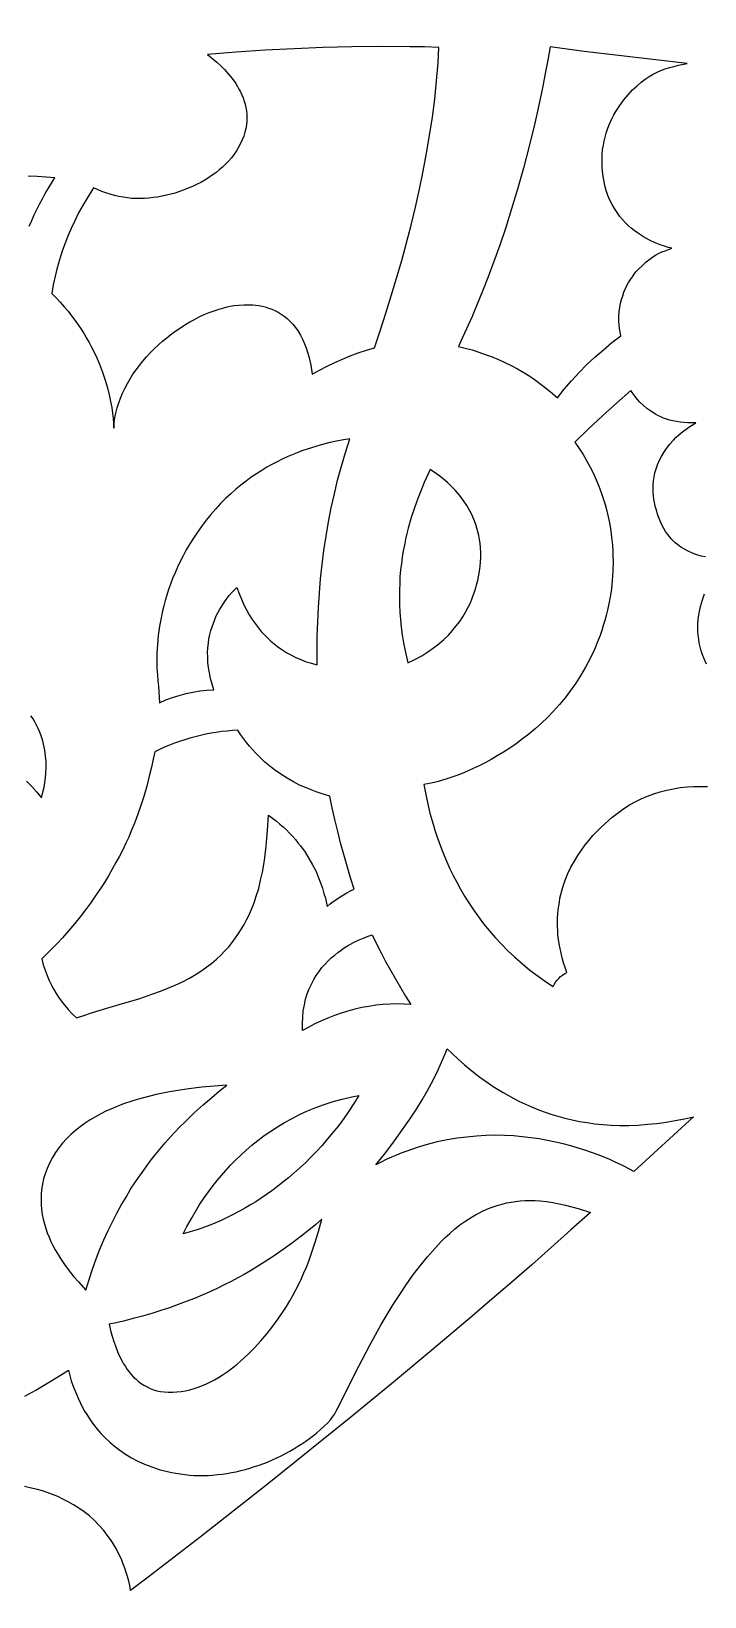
# Model space of a CAD drawing. Extents: x -570 to 570, y -570 to 570.
# Drawn here: x 283.7 to 327.7, y -382.6 to -280.2 of the extents above; entities that cross this region are included whole.
import ezdxf

# ---------------------------------------------------------------- set-up
doc = ezdxf.new("R2010")
doc.units = 0
doc.layers.add('LAYER_1', color=18, linetype='CONTINUOUS')
doc.layers.add('LAYER_2', color=174, linetype='CONTINUOUS')

msp = doc.modelspace()

# ---------------------------------------------------------------- linework, layer by layer
at = {"layer": 'LAYER_1'}
for points in [[(310.36, -281.27), (309.42, -281.24), (308.47, -281.23), (306.58, -281.22), (304.68, -281.24), (302.79, -281.28), (300.9, -281.36), (299, -281.46), (297.11, -281.58), (295.23, -281.73), (295.61, -282.04), (295.84, -282.24), (296.08, -282.46), (296.34, -282.72), (296.59, -283), (296.84, -283.31), (297.08, -283.64), (297.19, -283.82), (297.29, -284), (297.39, -284.18), (297.48, -284.38), (297.56, -284.57), (297.63, -284.78), (297.69, -284.99), (297.74, -285.2), (297.78, -285.42), (297.8, -285.64), (297.81, -285.87), (297.8, -286.1), (297.78, -286.33), (297.74, -286.57), (297.68, -286.82), (297.61, -287.07), (297.51, -287.32), (297.4, -287.56), (297.27, -287.8), (297.13, -288.03), (296.97, -288.26), (296.8, -288.48), (296.62, -288.69), (296.43, -288.89), (296.22, -289.09), (296, -289.28), (295.78, -289.46), (295.54, -289.63), (295.3, -289.79), (295.05, -289.95), (294.79, -290.1), (294.52, -290.23), (294.25, -290.36), (293.98, -290.48), (293.7, -290.59), (293.41, -290.7), (293.13, -290.79), (292.84, -290.87), (292.55, -290.94), (292.26, -291), (291.97, -291.05), (291.68, -291.09), (291.39, -291.12), (291.11, -291.14), (290.82, -291.15), (290.54, -291.15), (290.27, -291.14), (290, -291.11), (289.71, -291.07), (289.43, -291.01), (289.15, -290.95), (288.87, -290.87), (288.59, -290.78), (288.32, -290.68), (288.05, -290.57), (287.78, -290.46), (287.43, -291.01), (287.11, -291.56), (286.81, -292.09), (286.55, -292.61), (286.32, -293.11), (286.11, -293.6), (285.92, -294.07), (285.76, -294.52), (285.62, -294.95), (285.5, -295.37), (285.39, -295.76), (285.3, -296.13), (285.15, -296.79), (285.05, -297.35), (285.34, -297.64), (285.61, -297.93), (285.87, -298.22), (286.12, -298.52), (286.35, -298.81), (286.57, -299.11), (286.78, -299.4), (286.97, -299.7), (287.16, -299.99), (287.33, -300.28), (287.5, -300.57), (287.65, -300.86), (287.93, -301.42), (288.17, -301.97), (288.37, -302.51), (288.55, -303.02), (288.69, -303.52), (288.81, -303.98), (288.9, -304.42), (288.97, -304.82), (289.02, -305.19), (289.06, -305.53), (289.08, -305.84), (289.1, -306.16), (289.13, -305.83), (289.18, -305.49), (289.25, -305.17), (289.33, -304.84), (289.43, -304.51), (289.55, -304.19), (289.68, -303.87), (289.83, -303.56), (290, -303.25), (290.17, -302.94), (290.36, -302.64), (290.57, -302.35), (290.78, -302.06), (291.01, -301.78), (291.25, -301.5), (291.49, -301.24), (291.75, -300.98), (292.02, -300.72), (292.29, -300.48), (292.57, -300.25), (292.86, -300.02), (293.16, -299.8), (293.46, -299.6), (293.76, -299.41), (294.07, -299.22), (294.39, -299.05), (294.7, -298.89), (295.02, -298.74), (295.34, -298.61), (295.66, -298.49), (295.99, -298.38), (296.31, -298.29), (296.52, -298.23), (296.72, -298.19), (296.98, -298.15), (297.28, -298.11), (297.62, -298.09), (298, -298.09), (298.19, -298.1), (298.39, -298.12), (298.6, -298.15), (298.8, -298.19), (299.01, -298.24), (299.22, -298.31), (299.43, -298.38), (299.64, -298.47), (299.85, -298.58), (300.05, -298.7), (300.25, -298.84), (300.45, -299), (300.64, -299.18), (300.82, -299.37), (300.99, -299.59), (301.16, -299.83), (301.32, -300.09), (301.46, -300.38), (301.58, -300.65), (301.68, -300.92), (301.77, -301.2), (301.85, -301.48), (301.92, -301.77), (301.98, -302.05), (302.08, -302.63), (302.56, -302.36), (303.05, -302.1), (303.55, -301.86), (304.06, -301.64), (304.57, -301.43), (305.09, -301.24), (305.62, -301.07), (306.15, -300.92), (306.53, -299.79), (306.89, -298.65), (307.25, -297.5), (307.6, -296.35), (307.93, -295.2), (308.24, -294.04), (308.55, -292.88), (308.83, -291.71), (309.09, -290.54), (309.34, -289.37), (309.56, -288.19), (309.76, -287.02), (309.94, -285.83), (310.09, -284.65), (310.21, -283.46), (310.31, -282.27)], [(326.6, -282.32), (324.36, -282.07), (322.11, -281.81), (319.87, -281.53), (317.63, -281.24), (317.48, -282.11), (317.32, -282.97), (317.15, -283.81), (316.98, -284.63), (316.81, -285.43), (316.63, -286.22), (316.27, -287.73), (315.89, -289.17), (315.51, -290.53), (315.12, -291.82), (314.73, -293.04), (314.35, -294.19), (313.96, -295.26), (313.58, -296.27), (313.22, -297.2), (312.86, -298.06), (312.53, -298.86), (311.91, -300.24), (311.64, -300.83), (312.08, -300.93), (312.53, -301.05), (312.97, -301.19), (313.4, -301.34), (313.84, -301.5), (314.26, -301.68), (314.68, -301.87), (315.1, -302.07), (315.51, -302.29), (315.91, -302.53), (316.3, -302.77), (316.69, -303.03), (317.06, -303.3), (317.42, -303.58), (317.77, -303.87), (318.11, -304.18), (318.56, -303.61), (319.04, -303.06), (319.53, -302.53), (320.04, -302.01), (320.57, -301.51), (321.12, -301.03), (321.68, -300.57), (322.25, -300.12), (322.2, -299.78), (322.16, -299.46), (322.14, -299.14), (322.14, -298.84), (322.16, -298.55), (322.19, -298.27), (322.24, -298), (322.3, -297.75), (322.38, -297.5), (322.46, -297.27), (322.56, -297.04), (322.66, -296.83), (322.77, -296.63), (322.89, -296.44), (323.02, -296.26), (323.14, -296.09), (323.27, -295.93), (323.4, -295.78), (323.67, -295.52), (323.92, -295.29), (324.16, -295.11), (324.36, -294.96), (324.53, -294.85), (324.72, -294.75), (324.93, -294.64), (325.15, -294.56), (325.6, -294.4), (325.35, -294.34), (325.12, -294.27), (324.83, -294.17), (324.5, -294.04), (324.13, -293.87), (323.94, -293.77), (323.75, -293.66), (323.55, -293.53), (323.34, -293.4), (323.14, -293.25), (322.94, -293.09), (322.75, -292.91), (322.55, -292.72), (322.36, -292.52), (322.18, -292.3), (322.01, -292.06), (321.84, -291.81), (321.69, -291.54), (321.55, -291.26), (321.42, -290.95), (321.31, -290.63), (321.22, -290.29), (321.14, -289.93), (321.08, -289.55), (321.04, -289.15), (321.03, -288.84), (321.03, -288.53), (321.05, -288.24), (321.07, -287.95), (321.12, -287.67), (321.17, -287.39), (321.23, -287.13), (321.31, -286.87), (321.39, -286.61), (321.48, -286.37), (321.58, -286.13), (321.69, -285.9), (321.81, -285.68), (321.93, -285.47), (322.06, -285.26), (322.19, -285.07), (322.46, -284.7), (322.74, -284.36), (323.03, -284.05), (323.32, -283.78), (323.6, -283.54), (323.86, -283.34), (324.11, -283.17), (324.33, -283.04), (324.6, -282.91), (324.87, -282.79), (325.15, -282.68), (325.44, -282.59), (325.73, -282.51), (326.02, -282.44)], [(295.65, -323.27), (295.53, -322.89), (295.43, -322.52), (295.36, -322.16), (295.3, -321.81), (295.26, -321.47), (295.25, -321.14), (295.24, -320.83), (295.26, -320.52), (295.29, -320.22), (295.33, -319.93), (295.39, -319.66), (295.46, -319.39), (295.53, -319.14), (295.62, -318.9), (295.71, -318.66), (295.81, -318.44), (295.91, -318.24), (296.01, -318.04), (296.23, -317.68), (296.45, -317.37), (296.65, -317.11), (296.83, -316.9), (296.99, -316.74), (297.15, -316.57), (297.3, -316.97), (297.45, -317.35), (297.61, -317.71), (297.78, -318.04), (297.96, -318.36), (298.15, -318.66), (298.35, -318.94), (298.55, -319.2), (298.75, -319.45), (298.96, -319.67), (299.17, -319.89), (299.38, -320.08), (299.6, -320.26), (299.81, -320.43), (300.02, -320.58), (300.23, -320.72), (300.43, -320.85), (300.63, -320.96), (301.01, -321.16), (301.37, -321.31), (301.68, -321.43), (301.95, -321.51), (302.16, -321.57), (302.4, -321.63), (302.4, -320.7), (302.41, -319.76), (302.44, -318.82), (302.49, -317.89), (302.55, -316.95), (302.63, -316.01), (302.73, -315.08), (302.85, -314.15), (302.99, -313.22), (303.15, -312.29), (303.33, -311.37), (303.53, -310.46), (303.74, -309.55), (303.99, -308.64), (304.25, -307.75), (304.53, -306.86), (304.12, -306.93), (303.66, -307.01), (303.15, -307.13), (302.61, -307.27), (302.03, -307.44), (301.41, -307.65), (301.1, -307.77), (300.78, -307.9), (300.45, -308.04), (300.12, -308.19), (299.79, -308.36), (299.45, -308.53), (299.12, -308.72), (298.78, -308.92), (298.44, -309.14), (298.1, -309.37), (297.76, -309.62), (297.42, -309.88), (297.08, -310.16), (296.75, -310.45), (296.42, -310.76), (296.09, -311.09), (295.77, -311.44), (295.45, -311.8), (295.14, -312.18), (294.84, -312.59), (294.57, -312.97), (294.31, -313.35), (294.07, -313.73), (293.85, -314.12), (293.64, -314.5), (293.45, -314.87), (293.27, -315.25), (293.11, -315.62), (292.95, -315.99), (292.81, -316.35), (292.69, -316.71), (292.57, -317.07), (292.47, -317.42), (292.37, -317.77), (292.29, -318.11), (292.22, -318.45), (292.1, -319.1), (292.01, -319.72), (291.96, -320.31), (291.93, -320.86), (291.92, -321.38), (291.93, -321.86), (291.96, -322.29), (291.99, -322.67), (292.03, -323.03), (292.06, -323.39), (292.08, -323.75), (292.09, -324.11), (292.51, -323.93), (292.94, -323.76), (293.38, -323.63), (293.83, -323.51), (294.28, -323.42), (294.74, -323.34), (295.2, -323.3)], [(309.8, -308.87), (309.41, -309.72), (309.2, -310.22), (308.98, -310.77), (308.77, -311.36), (308.56, -312), (308.36, -312.69), (308.27, -313.05), (308.19, -313.42), (308.11, -313.8), (308.03, -314.19), (307.97, -314.6), (307.91, -315.01), (307.86, -315.43), (307.82, -315.87), (307.8, -316.31), (307.78, -316.76), (307.78, -317.22), (307.79, -317.7), (307.81, -318.18), (307.85, -318.67), (307.9, -319.17), (307.97, -319.68), (308.05, -320.19), (308.15, -320.72), (308.24, -321.12), (308.34, -321.51), (308.8, -321.28), (309.24, -321.05), (309.64, -320.79), (310.02, -320.53), (310.37, -320.26), (310.69, -319.98), (310.99, -319.69), (311.26, -319.39), (311.5, -319.09), (311.73, -318.79), (311.93, -318.49), (312.11, -318.18), (312.27, -317.87), (312.42, -317.57), (312.54, -317.27), (312.65, -316.98), (312.75, -316.69), (312.83, -316.41), (312.9, -316.13), (312.96, -315.87), (313.04, -315.38), (313.08, -314.94), (313.1, -314.57), (313.11, -314.28), (313.09, -313.96), (313.06, -313.69), (313.02, -313.43), (312.98, -313.18), (312.92, -312.93), (312.85, -312.69), (312.78, -312.46), (312.69, -312.23), (312.6, -312.02), (312.51, -311.81), (312.41, -311.61), (312.3, -311.41), (312.19, -311.22), (311.95, -310.87), (311.71, -310.54), (311.45, -310.24), (311.19, -309.97), (310.93, -309.72), (310.67, -309.5), (310.43, -309.31), (310.2, -309.14)], [(297.21, -325.9), (296.86, -325.92), (296.51, -325.96), (296.16, -326), (295.81, -326.05), (295.47, -326.11), (295.12, -326.17), (294.77, -326.25), (294.43, -326.34), (294.09, -326.43), (293.75, -326.53), (293.41, -326.64), (293.08, -326.76), (292.75, -326.89), (292.42, -327.02), (292.1, -327.16), (291.78, -327.31), (291.69, -327.79), (291.57, -328.33), (291.43, -328.92), (291.27, -329.56), (291.07, -330.24), (290.84, -330.95), (290.56, -331.71), (290.41, -332.09), (290.25, -332.49), (290.08, -332.89), (289.89, -333.3), (289.69, -333.72), (289.48, -334.14), (289.25, -334.56), (289.01, -335), (288.76, -335.43), (288.49, -335.87), (288.2, -336.31), (287.9, -336.76), (287.59, -337.21), (287.25, -337.66), (286.9, -338.11), (286.54, -338.57), (286.15, -339.02), (285.75, -339.48), (285.42, -339.83), (285.08, -340.18), (284.4, -340.86), (284.5, -341.24), (284.62, -341.6), (284.75, -341.95), (284.89, -342.27), (285.03, -342.57), (285.18, -342.85), (285.34, -343.12), (285.5, -343.36), (285.66, -343.59), (285.82, -343.8), (286.13, -344.17), (286.41, -344.47), (286.66, -344.71), (287.15, -344.55), (287.65, -344.39), (288.66, -344.08), (289.67, -343.78), (290.67, -343.48), (291.17, -343.32), (291.67, -343.15), (292.16, -342.97), (292.64, -342.77), (293.12, -342.57), (293.59, -342.35), (294.05, -342.11), (294.5, -341.85), (294.86, -341.62), (295.2, -341.38), (295.52, -341.13), (295.82, -340.87), (296.1, -340.61), (296.37, -340.34), (296.62, -340.06), (296.85, -339.78), (297.07, -339.49), (297.27, -339.2), (297.45, -338.9), (297.63, -338.61), (297.79, -338.31), (297.93, -338.01), (298.07, -337.71), (298.19, -337.42), (298.3, -337.12), (298.4, -336.83), (298.58, -336.26), (298.71, -335.71), (298.83, -335.18), (298.91, -334.69), (298.98, -334.24), (299.07, -333.48), (299.12, -332.97), (299.16, -332.47), (299.23, -331.47), (299.49, -331.65), (299.73, -331.84), (299.97, -332.04), (300.19, -332.23), (300.4, -332.43), (300.6, -332.64), (300.79, -332.84), (300.98, -333.05), (301.15, -333.26), (301.31, -333.46), (301.61, -333.88), (301.87, -334.3), (302.1, -334.71), (302.31, -335.11), (302.48, -335.5), (302.63, -335.88), (302.75, -336.24), (302.85, -336.58), (302.94, -336.89), (303.05, -337.43), (303.26, -337.26), (303.46, -337.1), (303.68, -336.95), (303.9, -336.8), (304.12, -336.66), (304.35, -336.53), (304.59, -336.41), (304.83, -336.3), (304.59, -335.55), (304.36, -334.79), (304.15, -334.04), (303.94, -333.28), (303.75, -332.52), (303.57, -331.75), (303.39, -330.98), (303.23, -330.22), (302.67, -330.05), (302.35, -329.94), (302.01, -329.81), (301.64, -329.66), (301.26, -329.49), (300.86, -329.28), (300.45, -329.05), (300.04, -328.79), (299.62, -328.5), (299.41, -328.34), (299.2, -328.17), (298.99, -327.99), (298.78, -327.8), (298.58, -327.6), (298.37, -327.39), (298.17, -327.17), (297.97, -326.94), (297.78, -326.7), (297.58, -326.44), (297.4, -326.18)], [(308.54, -343.84), (308.08, -343.81), (307.63, -343.8), (307.17, -343.81), (306.7, -343.84), (306.24, -343.89), (305.78, -343.96), (305.33, -344.04), (304.87, -344.15), (304.42, -344.27), (303.98, -344.4), (303.54, -344.56), (303.1, -344.73), (302.68, -344.91), (302.26, -345.11), (301.85, -345.32), (301.45, -345.54), (301.44, -345.09), (301.46, -344.67), (301.5, -344.26), (301.57, -343.87), (301.65, -343.5), (301.76, -343.15), (301.89, -342.82), (302.03, -342.51), (302.18, -342.21), (302.35, -341.94), (302.53, -341.68), (302.72, -341.43), (302.92, -341.2), (303.12, -340.99), (303.33, -340.79), (303.55, -340.61), (303.76, -340.44), (303.97, -340.28), (304.18, -340.14), (304.39, -340.01), (304.79, -339.78), (305.16, -339.61), (305.47, -339.47), (305.73, -339.37), (306.01, -339.28), (306.29, -339.87), (306.58, -340.45), (306.88, -341.03), (307.2, -341.6), (307.52, -342.17), (307.85, -342.73), (308.19, -343.29)], [(327.02, -351.19), (323.1, -354.75), (322.55, -354.46), (322.24, -354.3), (321.9, -354.14), (321.55, -353.98), (321.17, -353.82), (320.77, -353.66), (320.35, -353.51), (319.91, -353.36), (319.46, -353.22), (318.98, -353.08), (318.49, -352.95), (317.99, -352.83), (317.47, -352.72), (316.93, -352.63), (316.38, -352.55), (315.81, -352.48), (315.24, -352.43), (314.65, -352.4), (314.05, -352.39), (313.44, -352.41), (312.82, -352.44), (312.19, -352.5), (311.55, -352.58), (310.91, -352.69), (310.26, -352.82), (309.6, -352.99), (308.94, -353.19), (308.27, -353.42), (307.93, -353.54), (307.6, -353.68), (307.26, -353.82), (306.92, -353.98), (306.59, -354.14), (306.25, -354.31), (306.89, -353.51), (307.47, -352.75), (307.99, -352.02), (308.46, -351.33), (308.89, -350.68), (309.26, -350.07), (309.59, -349.51), (309.87, -348.99), (310.11, -348.52), (310.32, -348.1), (310.63, -347.42), (310.82, -346.96), (310.91, -346.74), (311.23, -347.05), (311.61, -347.4), (312.04, -347.78), (312.51, -348.17), (313.04, -348.58), (313.61, -348.99), (313.92, -349.19), (314.24, -349.39), (314.57, -349.6), (314.92, -349.79), (315.27, -349.99), (315.64, -350.17), (316.03, -350.35), (316.42, -350.53), (316.83, -350.7), (317.25, -350.85), (317.69, -351), (318.13, -351.14), (318.59, -351.26), (319.07, -351.38), (319.55, -351.48), (320.05, -351.56), (320.56, -351.63), (321.09, -351.69), (321.63, -351.72), (322.18, -351.74), (322.79, -351.74), (323.4, -351.72), (324.01, -351.67), (324.61, -351.61), (325.22, -351.53), (325.82, -351.43), (326.42, -351.32)], [(296.49, -349.12), (295.68, -349.17), (294.86, -349.25), (294.01, -349.35), (293.16, -349.48), (292.74, -349.55), (292.31, -349.63), (291.88, -349.73), (291.46, -349.83), (291.04, -349.94), (290.63, -350.05), (290.22, -350.18), (289.81, -350.32), (289.41, -350.47), (289.02, -350.63), (288.64, -350.8), (288.27, -350.98), (287.91, -351.18), (287.56, -351.38), (287.23, -351.6), (286.9, -351.84), (286.6, -352.08), (286.3, -352.34), (286.02, -352.61), (285.76, -352.9), (285.52, -353.2), (285.3, -353.52), (285.1, -353.85), (284.91, -354.2), (284.76, -354.55), (284.63, -354.9), (284.52, -355.24), (284.45, -355.59), (284.39, -355.93), (284.36, -356.26), (284.35, -356.59), (284.36, -356.92), (284.39, -357.24), (284.43, -357.56), (284.5, -357.87), (284.57, -358.18), (284.66, -358.48), (284.76, -358.77), (284.88, -359.05), (285, -359.33), (285.13, -359.6), (285.27, -359.87), (285.42, -360.12), (285.57, -360.37), (285.88, -360.83), (286.19, -361.25), (286.5, -361.64), (286.79, -361.97), (287.28, -362.51), (287.49, -361.81), (287.71, -361.13), (287.95, -360.47), (288.2, -359.84), (288.46, -359.22), (288.73, -358.62), (289.02, -358.05), (289.3, -357.49), (289.6, -356.95), (289.91, -356.43), (290.21, -355.92), (290.53, -355.44), (290.85, -354.97), (291.17, -354.52), (291.49, -354.09), (291.82, -353.67), (292.14, -353.27), (292.47, -352.89), (292.79, -352.52), (293.12, -352.17), (293.43, -351.84), (293.75, -351.52), (294.36, -350.92), (294.95, -350.39), (295.51, -349.91), (296.02, -349.49)], [(305.14, -349.78), (304.81, -350.3), (304.48, -350.81), (304.14, -351.29), (303.79, -351.76), (303.44, -352.21), (303.08, -352.63), (302.73, -353.05), (302.36, -353.44), (302, -353.82), (301.64, -354.18), (301.27, -354.52), (300.9, -354.85), (300.54, -355.16), (300.17, -355.46), (299.81, -355.74), (299.45, -356.01), (299.09, -356.26), (298.74, -356.5), (298.39, -356.73), (298.05, -356.94), (297.71, -357.14), (297.38, -357.32), (296.73, -357.66), (296.12, -357.95), (295.56, -358.19), (295.03, -358.4), (294.55, -358.56), (294.1, -358.7), (293.65, -358.83), (293.89, -358.36), (294.18, -357.83), (294.52, -357.26), (294.7, -356.95), (294.91, -356.64), (295.13, -356.33), (295.36, -356), (295.6, -355.68), (295.87, -355.34), (296.14, -355.01), (296.44, -354.68), (296.74, -354.34), (297.07, -354.01), (297.41, -353.68), (297.77, -353.36), (298.14, -353.03), (298.53, -352.72), (298.94, -352.41), (299.37, -352.11), (299.81, -351.83), (300.27, -351.55), (300.76, -351.28), (301.26, -351.03), (301.78, -350.8), (302.31, -350.57), (302.87, -350.37), (303.45, -350.19), (304.05, -350.02), (304.67, -349.87)], [(302.72, -357.88), (302.32, -358.22), (301.86, -358.59), (301.36, -358.99), (300.8, -359.42), (300.19, -359.86), (299.53, -360.32), (298.81, -360.78), (298.04, -361.24), (297.63, -361.48), (297.21, -361.71), (296.78, -361.94), (296.33, -362.17), (295.86, -362.4), (295.38, -362.62), (294.89, -362.84), (294.38, -363.05), (293.85, -363.26), (293.31, -363.46), (292.76, -363.66), (292.18, -363.85), (291.6, -364.03), (290.99, -364.21), (290.38, -364.37), (289.74, -364.53), (289.27, -364.64), (288.8, -364.74), (288.91, -365.23), (289, -365.53), (289.1, -365.87), (289.23, -366.22), (289.37, -366.59), (289.55, -366.96), (289.65, -367.15), (289.75, -367.33), (289.87, -367.51), (289.99, -367.69), (290.12, -367.86), (290.25, -368.03), (290.4, -368.19), (290.56, -368.34), (290.72, -368.48), (290.9, -368.61), (291.08, -368.73), (291.28, -368.84), (291.48, -368.94), (291.7, -369.02), (291.92, -369.09), (292.16, -369.14), (292.41, -369.17), (292.67, -369.19), (292.96, -369.19), (293.24, -369.17), (293.52, -369.14), (293.8, -369.09), (294.08, -369.02), (294.36, -368.95), (294.63, -368.86), (294.9, -368.75), (295.17, -368.64), (295.43, -368.51), (295.69, -368.37), (295.95, -368.22), (296.2, -368.07), (296.46, -367.9), (296.7, -367.72), (296.95, -367.53), (297.18, -367.34), (297.42, -367.14), (297.88, -366.72), (298.31, -366.28), (298.73, -365.82), (299.13, -365.35), (299.51, -364.87), (299.86, -364.39), (300.19, -363.91), (300.41, -363.57), (300.62, -363.22), (300.82, -362.86), (301.01, -362.5), (301.2, -362.13), (301.37, -361.76), (301.54, -361.38), (301.7, -361), (301.85, -360.62), (301.99, -360.23), (302.26, -359.45), (302.5, -358.67)]]:
    msp.add_lwpolyline(points, close=True, dxfattribs=at)
for points in [[(283.58, -292.95), (283.74, -292.59), (283.9, -292.22), (284.07, -291.87), (284.25, -291.51), (284.44, -291.16), (284.63, -290.82), (284.83, -290.47), (285.04, -290.14), (285.25, -289.8), (284.68, -289.75), (284.1, -289.7), (283.51, -289.68)], [(327.79, -314.58), (327.51, -314.52), (327.23, -314.44), (326.94, -314.34), (326.66, -314.21), (326.37, -314.05), (326.23, -313.96), (326.09, -313.87), (325.96, -313.76), (325.82, -313.65), (325.69, -313.53), (325.56, -313.39), (325.44, -313.25), (325.32, -313.1), (325.19, -312.91), (325.08, -312.72), (324.95, -312.47), (324.81, -312.18), (324.68, -311.84), (324.56, -311.45), (324.5, -311.25), (324.46, -311.03), (324.42, -310.81), (324.39, -310.58), (324.37, -310.34), (324.37, -310.1), (324.38, -309.86), (324.4, -309.6), (324.44, -309.35), (324.49, -309.09), (324.57, -308.82), (324.66, -308.56), (324.77, -308.29), (324.91, -308.02), (325.07, -307.75), (325.25, -307.48), (325.46, -307.21), (325.7, -306.94), (325.86, -306.78), (326.03, -306.62), (326.21, -306.47), (326.39, -306.33), (326.77, -306.06), (327.17, -305.81), (326.89, -305.82), (326.62, -305.81), (326.37, -305.8), (326.13, -305.77), (325.89, -305.73), (325.67, -305.69), (325.45, -305.63), (325.25, -305.57), (325.05, -305.5), (324.87, -305.42), (324.69, -305.34), (324.53, -305.25), (324.22, -305.06), (323.95, -304.87), (323.71, -304.66), (323.51, -304.47), (323.34, -304.28), (323.19, -304.1), (323, -303.83), (322.92, -303.69), (321.98, -304.52), (321.06, -305.35), (320.14, -306.2), (319.25, -307.07), (319.53, -307.48), (319.79, -307.89), (320.04, -308.31), (320.26, -308.72), (320.47, -309.13), (320.65, -309.54), (320.82, -309.95), (320.98, -310.36), (321.11, -310.76), (321.23, -311.16), (321.34, -311.56), (321.43, -311.95), (321.51, -312.34), (321.58, -312.72), (321.63, -313.09), (321.68, -313.46), (321.71, -313.82), (321.73, -314.18), (321.74, -314.52), (321.75, -314.86), (321.74, -315.51), (321.7, -316.11), (321.64, -316.68), (321.56, -317.19), (321.48, -317.65), (321.39, -318.05), (321.3, -318.4), (321.21, -318.74), (321.11, -319.07), (321.01, -319.39), (320.9, -319.71), (320.78, -320.02), (320.53, -320.63), (320.25, -321.22), (319.96, -321.78), (319.65, -322.31), (319.32, -322.83), (318.97, -323.32), (318.61, -323.79), (318.24, -324.23), (317.86, -324.66), (317.47, -325.07), (317.07, -325.45), (316.66, -325.81), (316.25, -326.16), (315.84, -326.48), (315.42, -326.79), (315.01, -327.07), (314.59, -327.34), (314.18, -327.59), (313.78, -327.82), (313.38, -328.04), (312.99, -328.24), (312.61, -328.42), (312.24, -328.58), (311.88, -328.73), (311.53, -328.87), (311.2, -328.98), (310.89, -329.09), (310.6, -329.18), (310.33, -329.25), (309.85, -329.36), (309.38, -329.46), (309.48, -330.01), (309.62, -330.64), (309.78, -331.32), (309.99, -332.06), (310.1, -332.45), (310.23, -332.84), (310.38, -333.25), (310.53, -333.67), (310.7, -334.09), (310.88, -334.52), (311.08, -334.96), (311.3, -335.4), (311.53, -335.85), (311.78, -336.3), (312.04, -336.75), (312.32, -337.2), (312.63, -337.66), (312.95, -338.11), (313.29, -338.56), (313.66, -339.01), (314.04, -339.45), (314.45, -339.89), (314.88, -340.33), (315.34, -340.75), (315.82, -341.18), (316.32, -341.59), (316.85, -341.99), (317.41, -342.38), (317.83, -342.67), (317.9, -342.52), (317.99, -342.38), (318.09, -342.25), (318.2, -342.13), (318.32, -342.01), (318.45, -341.91), (318.59, -341.82), (318.73, -341.75), (318.62, -341.43), (318.52, -341.11), (318.43, -340.79), (318.35, -340.48), (318.29, -340.18), (318.23, -339.88), (318.19, -339.58), (318.15, -339.29), (318.13, -339.01), (318.12, -338.73), (318.12, -338.45), (318.12, -338.18), (318.14, -337.91), (318.16, -337.65), (318.2, -337.39), (318.24, -337.14), (318.28, -336.89), (318.34, -336.64), (318.4, -336.41), (318.47, -336.17), (318.63, -335.72), (318.8, -335.28), (319, -334.87), (319.22, -334.47), (319.45, -334.1), (319.68, -333.74), (319.93, -333.41), (320.19, -333.09), (320.44, -332.79), (320.7, -332.52), (320.96, -332.26), (321.21, -332.02), (321.45, -331.81), (321.68, -331.61), (322.1, -331.28), (322.45, -331.03), (322.83, -330.79), (323.2, -330.58), (323.59, -330.39), (324, -330.22), (324.41, -330.07), (324.83, -329.93), (325.27, -329.82), (325.7, -329.73), (326.14, -329.66), (326.59, -329.61), (327.03, -329.58), (327.48, -329.58), (327.92, -329.59)], [(327.86, -321.59), (327.71, -321.25), (327.61, -320.99), (327.52, -320.72), (327.45, -320.46), (327.39, -320.2), (327.35, -319.95), (327.32, -319.7), (327.3, -319.45), (327.3, -319.2), (327.3, -318.96), (327.32, -318.72), (327.34, -318.49), (327.38, -318.26), (327.42, -318.03), (327.47, -317.81), (327.53, -317.6), (327.6, -317.39), (327.74, -316.99)], [(283.4, -329.24), (283.75, -329.59), (284.08, -329.95), (284.39, -330.32), (284.49, -329.88), (284.55, -329.62), (284.6, -329.33), (284.64, -329.02), (284.67, -328.69), (284.68, -328.34), (284.68, -327.98), (284.65, -327.6), (284.6, -327.21), (284.52, -326.81), (284.47, -326.61), (284.41, -326.4), (284.33, -326.2), (284.25, -325.99), (284.16, -325.79), (284.06, -325.58), (283.95, -325.37), (283.83, -325.17), (283.69, -324.96)], [(283.28, -369.45), (284, -369.04), (284.72, -368.61), (285.44, -368.18), (286.15, -367.75), (286.24, -368.1), (286.33, -368.43), (286.47, -368.85), (286.66, -369.32), (286.77, -369.58), (286.9, -369.85), (287.04, -370.13), (287.2, -370.42), (287.38, -370.71), (287.57, -371), (287.79, -371.29), (288.02, -371.59), (288.27, -371.88), (288.55, -372.17), (288.84, -372.45), (289.16, -372.72), (289.5, -372.98), (289.87, -373.23), (290.26, -373.47), (290.67, -373.69), (291.12, -373.89), (291.59, -374.07), (291.83, -374.16), (292.08, -374.23), (292.34, -374.31), (292.61, -374.37), (292.88, -374.43), (293.17, -374.48), (293.46, -374.53), (293.75, -374.57), (294.05, -374.6), (294.35, -374.62), (294.66, -374.63), (294.96, -374.63), (295.27, -374.62), (295.57, -374.6), (295.88, -374.57), (296.19, -374.54), (296.49, -374.49), (296.8, -374.44), (297.1, -374.38), (297.41, -374.31), (297.71, -374.23), (298.01, -374.15), (298.31, -374.05), (298.61, -373.95), (298.91, -373.84), (299.2, -373.73), (299.49, -373.6), (299.77, -373.47), (300.06, -373.34), (300.34, -373.19), (300.61, -373.04), (300.88, -372.89), (301.15, -372.72), (301.41, -372.56), (301.66, -372.38), (301.91, -372.2), (302.16, -372.02), (302.39, -371.83), (302.63, -371.63), (302.85, -371.43), (303.09, -371.2), (303.28, -370.98), (303.44, -370.78), (303.56, -370.6), (303.7, -370.34), (303.75, -370.23), (304.44, -368.86), (305.14, -367.48), (305.85, -366.11), (306.22, -365.43), (306.6, -364.76), (306.98, -364.1), (307.38, -363.44), (307.8, -362.79), (308.22, -362.16), (308.67, -361.53), (309.13, -360.93), (309.61, -360.33), (310.11, -359.76), (310.53, -359.32), (310.78, -359.06), (311.07, -358.8), (311.39, -358.52), (311.74, -358.25), (312.12, -357.98), (312.54, -357.71), (312.75, -357.59), (312.98, -357.47), (313.22, -357.35), (313.46, -357.24), (313.71, -357.14), (313.97, -357.04), (314.24, -356.96), (314.51, -356.88), (314.79, -356.81), (315.08, -356.76), (315.38, -356.71), (315.68, -356.68), (316, -356.65), (316.32, -356.65), (316.65, -356.65), (316.98, -356.67), (317.4, -356.72), (317.82, -356.79), (318.23, -356.87), (318.64, -356.96), (319.46, -357.18), (320.27, -357.43), (319, -358.57), (317.71, -359.72), (316.43, -360.85), (315.13, -361.98), (313.83, -363.1), (312.53, -364.22), (309.9, -366.44), (307.26, -368.63), (304.6, -370.81), (301.93, -372.97), (299.25, -375.12), (297.01, -376.9), (294.76, -378.66), (292.49, -380.41), (291.35, -381.28), (290.21, -382.14), (290.15, -381.83), (290.08, -381.53), (290, -381.24), (289.92, -380.96), (289.83, -380.69), (289.73, -380.42), (289.63, -380.17), (289.52, -379.92), (289.4, -379.68), (289.28, -379.45), (289.16, -379.23), (289.03, -379.01), (288.89, -378.81), (288.75, -378.61), (288.46, -378.23), (288.15, -377.89), (287.84, -377.57), (287.51, -377.27), (287.17, -377.01), (286.83, -376.76), (286.48, -376.54), (286.13, -376.34), (285.78, -376.17), (285.44, -376.01), (285.1, -375.87), (284.76, -375.75), (284.44, -375.64), (284.12, -375.55), (283.82, -375.47), (283.27, -375.35)]]:
    msp.add_lwpolyline(points, dxfattribs=at)
at = {"layer": 'LAYER_2'}
msp.add_lwpolyline([(0, 570, 0.414214), (-570, 0, 0.414214), (0, -570, 0.414214), (570, 0, 0.414214)], format="xyb", close=True, dxfattribs=at)

doc.saveas('drawing.dxf')
